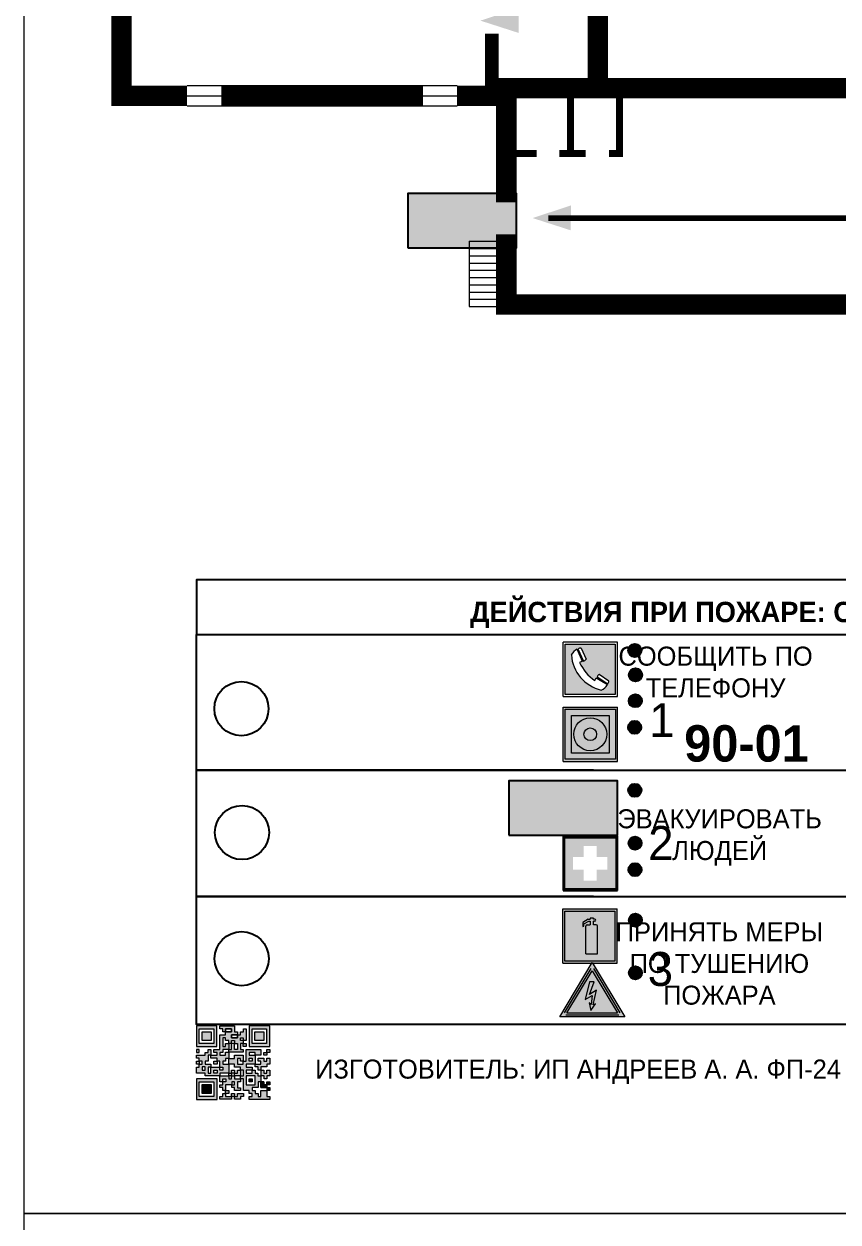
# Model space of a CAD drawing. Header units: millimetres. Extents: x 13810 to 67229, y 12374 to 21950.
# Drawn here: x 44358.4 to 44478.2, y 14153 to 14329.4 of the extents above; entities that cross this region are included whole.
import ezdxf

# ---------------------------------------------------------------- set-up
doc = ezdxf.new("R2010")
doc.units = ezdxf.units.MM
doc.layers.add('План_Штампы', color=7, linetype='Continuous')
doc.styles.add('обычный', font='arial.ttf')

# ---------------------------------------------------------------- blocks, each defined once
blk = doc.blocks.new('A$C3E6D3DDE')
at = {"lineweight": 5}
h = blk.add_hatch(color=40, dxfattribs=at)
h.paths.add_polyline_path([(24.1, 1.45), (16.46, -11.35), (31.74, -11.35)])
h.paths.add_polyline_path([(24.09, -0.46), (30.03, -10.41), (18.14, -10.41)], flags=16)
h.paths.add_polyline_path([(24.54, -3.08), (23.41, -6.02), (25.13, -5.01), (24.33, -8.5), (24.82, -8.27), (23.79, -9.86), (23.4, -8.04), (23.8, -8.43), (24.04, -6.29), (22.39, -7.25), (23.44, -3.08)], flags=0)
h = blk.add_hatch(color=256, dxfattribs=at)
h.paths.add_polyline_path([(24.37, 0.03, 0.567511), (23.82, 0.03), (17.59, -10.4, 0.582454), (17.86, -10.88), (30.32, -10.88, 0.582149), (30.6, -10.4)])
h.paths.add_polyline_path([(24.09, -0.46), (18.14, -10.41), (30.03, -10.41)], flags=16)
h.paths.add_polyline_path([(24.54, -3.08), (23.41, -6.02), (25.13, -5.01), (24.33, -8.5), (24.82, -8.27), (23.79, -9.86), (23.4, -8.04), (23.8, -8.43), (24.04, -6.29), (22.39, -7.25), (23.44, -3.08)], flags=0)
h = blk.add_hatch(color=40, dxfattribs=at)
h.paths.add_polyline_path([(24.09, -0.46), (18.14, -10.41), (30.03, -10.41)])
h.paths.add_polyline_path([(24.82, -8.27), (23.79, -9.86), (23.4, -8.04), (23.8, -8.43), (24.04, -6.29), (22.39, -7.25), (23.44, -3.08), (24.54, -3.08), (23.41, -6.02), (25.13, -5.01), (24.33, -8.5)], flags=16)
at = {"color": 40, "lineweight": 5}
for p, q in [((16.46, -11.35), (24.1, 1.45)), ((24.1, 1.45), (31.74, -11.35))]:
    blk.add_line(p, q, dxfattribs=at)
at = {"lineweight": 5}
for p, q in [((17.59, -10.4), (23.82, 0.03)), ((24.37, 0.03), (30.6, -10.4)), ((18.14, -10.41), (24.09, -0.46)), ((24.09, -0.46), (30.03, -10.41)), ((23.44, -3.08), (22.39, -7.25)), ((23.41, -6.02), (24.54, -3.08)), ((25.13, -5.01), (23.41, -6.02)), ((24.54, -3.08), (23.44, -3.08)), ((24.33, -8.5), (25.13, -5.01)), ((22.39, -7.25), (24.04, -6.29)), ((23.8, -8.43), (23.4, -8.04)), ((23.4, -8.04), (23.79, -9.86)), ((23.79, -9.86), (24.82, -8.27)), ((24.04, -6.29), (23.8, -8.43)), ((24.82, -8.27), (24.33, -8.5)), ((17.86, -10.88), (30.32, -10.88)), ((18.14, -10.41), (30.03, -10.41))]:
    blk.add_line(p, q, dxfattribs=at)
at = {"color": 50, "lineweight": 5}
blk.add_line((31.74, -11.35), (16.46, -11.35), dxfattribs=at)
blk = doc.blocks.new('A$C456E1F9C')
at = {"lineweight": 5}
h = blk.add_hatch(color=242, dxfattribs=at)
h.paths.add_polyline_path([(0.51, -1.47), (0.51, -13.26), (12.29, -13.26), (12.29, -1.47)])
h.paths.add_polyline_path([(5.42, -4.95, -0.254479), (4.78, -5.4), (3.52, -2.53, -0.209735), (4.23, -2.4)], flags=16)
h.paths.add_polyline_path([(8.53, -8.6), (10.87, -10.17), (10.54, -10.76), (8.03, -9.13, -0.192251)], flags=16)
h.paths.add_polyline_path([(4.61, -5.49, 0.005518), (3.87, -5.72, 0.128647), (7.49, -10.01, 0.00809), (7.83, -9.33), (10.47, -10.97, -0.16736), (8.99, -12.25, -0.327862), (1.95, -3.95, -0.166952), (3.36, -2.62)], flags=16)
at = {"color": 242, "lineweight": 5}
for p, q in [((0, -13.77), (0, -0.97)), ((12.8, -0.97), (0, -0.97)), ((4.61, -5.49), (3.36, -2.62)), ((3.52, -2.53), (4.78, -5.4)), ((4.23, -2.4), (5.42, -4.95)), ((12.8, -13.77), (12.8, -0.97)), ((7.83, -9.33), (10.47, -10.97)), ((8.03, -9.13), (10.54, -10.76)), ((10.81, -10.12), (8.53, -8.6)), ((10.54, -10.76), (10.8, -10.3)), ((10.8, -10.3), (10.81, -10.12)), ((0, -13.77), (12.8, -13.77))]:
    blk.add_line(p, q, dxfattribs=at)
blk.add_lwpolyline([(0.51, -1.47), (12.29, -1.47), (12.29, -13.26), (0.51, -13.26)], close=True, dxfattribs=at)
for centre, radius, start, end in [((4.59, -5.34), 2.99, 114.2845, 152.1974), ((4.02, -3.27), 0.891, 76.3284, 123.7092), ((11.12, -3.31), 9.19, 183.9915, 256.6009), ((14.98, -39.1), 35.17, 107.1487, 108.4135), ((4.68, -4.59), 0.824, 276.9621, 334.0723), ((13.86, -0.94), 11.08, 205.5536, 234.8762), ((-13.31, 0.8), 23.44, 332.5487, 334.4027), ((8.94, -9.5), 0.989, 114.4092, 157.9388), ((7.87, -9.46), 3, 291.9291, 329.9329)]:
    blk.add_arc(centre, radius, start, end, dxfattribs=at)
blk = doc.blocks.new('A$C54414219')
at = {"true_color": 0xffffff}
h = blk.add_hatch(color=7, dxfattribs=at)
h.paths.add_polyline_path([(2.39, -9.45), (2.39, -18.3), (11.23, -18.3), (11.23, -9.45)], flags=0)
h.paths.add_polyline_path([(10.71, -13.87, -1), (2.92, -13.87, -1)], flags=0)
h.paths.add_polyline_path([(8.3, -13.87, -1), (5.33, -13.87, -1)], flags=0)
h.paths.add_polyline_path([(0.41, -7.47), (0.41, -20.27), (13.21, -20.27), (13.21, -7.47)])
h.paths.add_polyline_path([(0.92, -19.77), (12.71, -19.77), (12.71, -7.98), (0.92, -7.98)], flags=16)
h.paths.add_polyline_path([(11.23, -9.45), (11.23, -18.3), (2.39, -18.3), (2.39, -9.45)], flags=0)
at = {"lineweight": 5}
h = blk.add_hatch(color=242, dxfattribs=at)
h.paths.add_polyline_path([(12.71, -7.98), (0.92, -7.98), (0.92, -19.77), (12.71, -19.77)])
h.paths.add_polyline_path([(11.23, -18.3), (2.39, -18.3), (2.39, -9.45), (11.23, -9.45)], flags=16)
h.paths.add_polyline_path([(10.71, -13.87, -1), (2.92, -13.87, -1)], flags=0)
h.paths.add_polyline_path([(8.3, -13.87, -1), (5.33, -13.87, -1)], flags=0)
at = {"true_color": 0xffffff}
h = blk.add_hatch(color=7, dxfattribs=at)
h.paths.add_polyline_path([(2.39, -9.45), (2.39, -18.3), (11.23, -18.3), (11.23, -9.45)])
h.paths.add_polyline_path([(10.71, -13.87, -1), (2.92, -13.87, -1)], flags=16)
h.paths.add_polyline_path([(8.3, -13.87, -1), (5.33, -13.87, -1)], flags=0)
at = {"lineweight": 5}
h = blk.add_hatch(color=242, dxfattribs=at)
h.paths.add_polyline_path([(2.92, -13.87, 1), (10.71, -13.87, 1)])
h.paths.add_polyline_path([(8.3, -13.87, -1), (5.33, -13.87, -1)], flags=16)
at = {"color": 242, "lineweight": 5}
for p, q in [((0.41, -20.27), (0.41, -7.47)), ((0.41, -7.47), (13.21, -7.47)), ((0.41, -7.47), (13.21, -7.47)), ((13.21, -20.27), (13.21, -7.47)), ((0.41, -20.27), (13.21, -20.27))]:
    blk.add_line(p, q, dxfattribs=at)
for points in [[(0.92, -7.98), (12.71, -7.98), (12.71, -19.77), (0.92, -19.77)], [(2.39, -9.45), (11.23, -9.45), (11.23, -18.3), (2.39, -18.3)]]:
    blk.add_lwpolyline(points, close=True, dxfattribs=at)
for radius in [3.89, 1.49]:
    blk.add_circle((6.81, -13.87), radius, dxfattribs=at)
blk = doc.blocks.new('A$C32E8229D')
at = {"true_color": 0xffffff}
blk.add_hatch(color=7, dxfattribs=at).paths.add_polyline_path([(0, 0), (0, -8), (16, -8), (16, 0)])
h = blk.add_hatch(color=126)
h.paths.add_polyline_path([(0.2, -0.2), (15.8, -0.2), (15.8, -7.8), (0.2, -7.8)])
h.paths.add_polyline_path([(13.49, -2.05), (12.08, -2.05), (11.37, -2.63, 0.162397), (11.29, -2.84), (11.29, -3.63), (10.35, -3.63), (10.35, -4.05), (11.68, -4.05), (11.68, -3.48), (12.26, -4.28), (11.29, -5.1), (11.29, -6.78), (11.85, -6.78), (11.85, -5.44), (12.8, -4.64), (12.8, -5.94), (14.46, -5.94), (14.46, -5.39), (13.45, -5.39), (13.45, -3.97), (12.46, -2.59), (13.15, -2.59), (13.69, -3.34), (14.18, -3)], flags=16)
h.paths.add_polyline_path([(10.74, -1.82, 1), (11.8, -1.82, 1)], flags=16)
h.paths.add_polyline_path([(9.39, -3.59), (5.99, -3.59), (6.56, -3.03), (5.91, -3.03), (5.1, -3.83), (5.91, -4.64), (6.56, -4.64), (5.99, -4.09), (9.39, -4.09)], flags=16)
h.paths.add_polyline_path([(4.29, -1.08), (1.72, -1.08), (1.72, -6.6), (4.29, -6.6)], flags=16)
at = {"color": 126}
blk.add_lwpolyline([(16, -8), (0, -8), (0, 0), (16, 0)], close=True, dxfattribs=at)
blk = doc.blocks.new('A$C18900ED3')
h = blk.add_hatch(color=126)
h.paths.add_polyline_path([(-0.18, -0.18), (-7.02, -0.18), (-7.02, -7.02), (-0.18, -7.02)])
h.paths.add_polyline_path([(-5.89, -4.46), (-5.89, -2.77), (-4.46, -2.77), (-4.46, -1.31), (-2.77, -1.31), (-2.77, -2.77), (-1.33, -2.77), (-1.33, -4.46), (-2.77, -4.46), (-2.77, -5.89), (-4.46, -5.89), (-4.46, -4.46)], flags=16)
at = {"color": 126}
for p, q in [((-7.2, 0), (-7.2, -7.2)), ((0, 0), (-7.2, 0)), ((0, -7.2), (0, 0)), ((-7.02, -7.02), (-7.02, -0.18)), ((-7.02, -0.18), (-0.18, -0.18)), ((-0.18, -0.18), (-0.18, -7.02)), ((-7.2, -7.2), (0, -7.2)), ((-0.18, -7.02), (-7.02, -7.02))]:
    blk.add_line(p, q, dxfattribs=at)
blk = doc.blocks.new('A$C3AD82952')
at = {"true_color": 0xf5f5ff}
h = blk.add_hatch(color=7, dxfattribs=at)
h.dxf.hatch_style = 1
h.paths.add_polyline_path([(8.21, 8.73, 0.414214), (7.89, 9.05), (7.22, 9.05), (7.22, 9.92), (7.59, 9.92, 1), (7.57, 10.36), (7.22, 10.36), (7.22, 10.6), (6.43, 10.6), (6.43, 10.36), (6.01, 10.36), (4.74, 9.59), (4.74, 8.69), (4.98, 8.73), (4.98, 9.26), (6.12, 9.91), (6.43, 9.91), (6.43, 9.05), (5.76, 9.05, 0.414214), (5.44, 8.73), (5.44, 2.2), (8.21, 2.2)], flags=0)
h.paths.add_polyline_path([(12.8, 12.8), (0, 12.8), (0, 0), (12.8, 0)])
h.paths.add_polyline_path([(0.51, 12.29), (12.29, 12.29), (12.29, 0.51), (0.51, 0.51)], flags=16)
h.paths.add_polyline_path([(4.74, 9.59), (6.01, 10.36), (6.43, 10.36), (6.43, 10.6), (7.22, 10.6), (7.22, 10.36), (7.59, 10.36, -0.94586), (7.59, 9.92), (7.22, 9.92), (7.22, 9.05), (7.89, 9.05, -0.414214), (8.21, 8.73), (8.21, 2.2), (5.44, 2.2), (5.44, 8.73, -0.414214), (5.76, 9.05), (6.43, 9.05), (6.43, 9.91), (6.12, 9.91), (4.98, 9.26), (4.98, 8.73), (4.74, 8.69)], flags=0)
h = blk.add_hatch(color=242)
h.dxf.hatch_style = 1
h.paths.add_polyline_path([(12.29, 12.29), (0.51, 12.29), (0.51, 0.51), (12.29, 0.51)])
h.paths.add_polyline_path([(4.74, 8.69), (4.74, 9.59), (6.01, 10.36), (6.43, 10.36), (6.43, 10.6), (7.22, 10.6), (7.22, 10.36), (7.59, 10.36, -0.94586), (7.59, 9.92), (7.22, 9.92), (7.22, 9.05), (7.89, 9.05, -0.414214), (8.21, 8.73), (8.21, 2.2), (5.44, 2.2), (5.44, 8.73, -0.414214), (5.76, 9.05), (6.43, 9.05), (6.43, 9.91), (6.12, 9.91), (4.98, 9.26), (4.98, 8.73)], flags=16)
h = blk.add_hatch(color=7, dxfattribs=at)
h.dxf.hatch_style = 1
h.paths.add_polyline_path([(8.21, 8.73, 0.414214), (7.89, 9.05), (7.22, 9.05), (7.22, 9.92), (7.59, 9.92, 1), (7.57, 10.36), (7.22, 10.36), (7.22, 10.6), (6.43, 10.6), (6.43, 10.36), (6.01, 10.36), (4.74, 9.59), (4.74, 8.69), (4.98, 8.73), (4.98, 9.26), (6.12, 9.91), (6.43, 9.91), (6.43, 9.05), (5.76, 9.05, 0.414214), (5.44, 8.73), (5.44, 2.2), (8.21, 2.2)])
at = {"color": 242, "lineweight": 5}
for p, q in [((0, 0), (0, 12.8)), ((0, 12.8), (12.8, 12.8)), ((12.8, 0), (12.8, 12.8)), ((6.01, 10.36), (4.74, 9.59)), ((4.74, 9.59), (4.74, 8.69)), ((4.74, 8.69), (4.98, 8.73)), ((4.98, 9.26), (6.12, 9.91)), ((4.98, 8.73), (4.98, 9.26)), ((5.44, 2.2), (5.44, 8.73)), ((5.76, 9.05), (6.43, 9.05)), ((6.01, 10.36), (6.43, 10.36)), ((6.12, 9.91), (6.43, 9.91)), ((7.22, 10.6), (6.43, 10.6)), ((6.43, 10.6), (6.43, 10.36)), ((6.43, 9.91), (6.43, 9.05)), ((7.22, 10.36), (7.22, 10.6)), ((7.59, 10.36), (7.22, 10.36)), ((7.22, 9.05), (7.22, 9.92)), ((7.59, 9.92), (7.22, 9.92)), ((7.89, 9.05), (7.22, 9.05)), ((8.21, 2.2), (8.21, 8.73)), ((0, 0), (12.8, 0)), ((5.44, 2.2), (8.21, 2.2))]:
    blk.add_line(p, q, dxfattribs=at)
blk.add_lwpolyline([(0.51, 12.29), (12.29, 12.29), (12.29, 0.51), (0.51, 0.51)], close=True, dxfattribs=at)
for centre, radius, start, end in [((5.76, 8.73), 0.32, 90, 180), ((7.58, 10.14), 0.223, 273.1875, 86.8125), ((7.89, 8.73), 0.32, 0, 90)]:
    blk.add_arc(centre, radius, start, end, dxfattribs=at)
blk = doc.blocks.new('QR')
at = {"lineweight": 0}
h = blk.add_hatch(color=256, dxfattribs=at)
h.dxf.hatch_style = 1
h.paths.add_polyline_path([(9241.16, 2687.38), (9242.01, 2687.38), (9242.01, 2687.83), (9241.59, 2687.83), (9241.59, 2688.68), (9239.45, 2688.68), (9239.45, 2688.25), (9239.86, 2688.25), (9239.86, 2687.83), (9240.29, 2687.83), (9240.29, 2688.25), (9241.16, 2688.25), (9241.16, 2687.83), (9240.29, 2687.83), (9240.29, 2687.38), (9239.45, 2687.38), (9239.45, 2685.22), (9238.57, 2685.22), (9238.57, 2684.8), (9239.02, 2684.8), (9239.02, 2684.37), (9238.13, 2684.37), (9238.13, 2683.92), (9239.02, 2683.92), (9239.02, 2683.5), (9239.44, 2683.5), (9239.44, 2682.64), (9239.87, 2682.64), (9239.87, 2682.18), (9239.44, 2682.18), (9239.44, 2682.64), (9238.13, 2682.64), (9238.13, 2681.76), (9237.71, 2681.76), (9237.71, 2682.64), (9238.13, 2682.64), (9238.13, 2683.07), (9237.27, 2683.07), (9237.27, 2683.51), (9237.71, 2683.51), (9237.71, 2684.37), (9238.13, 2684.37), (9238.13, 2685.22), (9237.71, 2685.22), (9237.71, 2684.8), (9237.28, 2684.8), (9237.28, 2684.38), (9235.98, 2684.38), (9235.98, 2683.92), (9236.4, 2683.92), (9236.4, 2683.49), (9236.84, 2683.49), (9236.84, 2683.07), (9236.4, 2683.07), (9236.4, 2682.64), (9235.98, 2682.64), (9235.98, 2681.76), (9237.29, 2681.76), (9237.29, 2681.33), (9239.43, 2681.33), (9239.43, 2681.76), (9240.74, 2681.76), (9240.74, 2683.05), (9239.87, 2683.05), (9239.87, 2683.5), (9240.29, 2683.5), (9240.29, 2683.91), (9240.74, 2683.91), (9240.74, 2684.81), (9240.29, 2684.81), (9240.29, 2684.79), (9240.29, 2684.37), (9239.45, 2684.37), (9239.45, 2684.8), (9239.87, 2684.8), (9239.87, 2685.21), (9240.74, 2685.21), (9240.74, 2686.1), (9240.29, 2686.1), (9240.29, 2685.64), (9239.86, 2685.64), (9239.86, 2686.95), (9240.29, 2686.95), (9240.29, 2686.52), (9240.74, 2686.52), (9240.74, 2686.1), (9241.16, 2686.1), (9241.16, 2686.53), (9241.59, 2686.53), (9241.59, 2686.1), (9242.02, 2686.1), (9242.02, 2685.21), (9241.59, 2685.21), (9241.59, 2686.1), (9241.16, 2686.1), (9241.16, 2685.21), (9240.74, 2685.21), (9240.74, 2684.81), (9242.89, 2684.81), (9242.89, 2685.22), (9242.47, 2685.22), (9242.47, 2686.11), (9242.89, 2686.11), (9242.89, 2686.52), (9242.46, 2686.52), (9242.46, 2686.95), (9242.89, 2686.95), (9242.89, 2686.52), (9243.32, 2686.52), (9243.32, 2688.26), (9242.9, 2688.26), (9242.9, 2687.83), (9242.47, 2687.83), (9242.47, 2687.38), (9242.01, 2687.38), (9242.01, 2686.94), (9241.16, 2686.94)])
h.paths.add_polyline_path([(9239.02, 2682.18), (9239.02, 2681.76), (9238.54, 2681.76), (9238.54, 2682.18)], flags=16)
h.paths.add_polyline_path([(9237.27, 2682.65), (9237.27, 2682.19), (9236.83, 2682.19), (9236.83, 2682.65)], flags=16)
h = blk.add_hatch(color=256, dxfattribs=at)
h.dxf.hatch_style = 1
h.paths.add_polyline_path([(9238.15, 2687.83), (9236.83, 2687.83), (9236.83, 2686.52), (9238.15, 2686.52)], flags=0)
h.paths.add_polyline_path([(9239.01, 2685.65), (9239.01, 2688.68), (9235.98, 2688.68), (9235.98, 2685.65)])
h.paths.add_polyline_path([(9236.41, 2686.1), (9236.41, 2688.26), (9238.56, 2688.26), (9238.56, 2686.1)], flags=16)
h.paths.add_polyline_path([(9236.83, 2686.52), (9236.83, 2687.83), (9238.15, 2687.83), (9238.15, 2686.52)], flags=0)
h = blk.add_hatch(color=256, dxfattribs=at)
h.dxf.hatch_style = 1
h.paths.add_polyline_path([(9238.15, 2686.52), (9238.15, 2687.83), (9236.83, 2687.83), (9236.83, 2686.52)])
h.paths.add_polyline_path([(9245.91, 2686.52), (9245.91, 2687.83), (9244.59, 2687.83), (9244.59, 2686.52)], flags=0)
h.paths.add_polyline_path([(9246.77, 2685.65), (9246.77, 2688.68), (9243.74, 2688.68), (9243.74, 2685.65)])
h.paths.add_polyline_path([(9244.17, 2686.1), (9244.17, 2688.26), (9246.32, 2688.26), (9246.32, 2686.1)], flags=16)
h.paths.add_polyline_path([(9244.59, 2686.52), (9244.59, 2687.83), (9245.91, 2687.83), (9245.91, 2686.52)], flags=0)
h = blk.add_hatch(color=256, dxfattribs=at)
h.dxf.hatch_style = 1
h.paths.add_polyline_path([(9240.75, 2681.76), (9240.75, 2681.35), (9241.17, 2681.35), (9241.17, 2681.76)])
h.paths.add_polyline_path([(9241.6, 2682.18), (9241.17, 2682.18), (9241.17, 2681.76), (9241.6, 2681.76)])
h.paths.add_polyline_path([(9242.47, 2681.34), (9242.47, 2682.19), (9242.02, 2682.19), (9242.02, 2681.76), (9241.6, 2681.76), (9241.6, 2681.34)])
h.paths.add_polyline_path([(9239.87, 2678.3), (9239.44, 2678.3), (9239.44, 2677.89), (9241.17, 2677.89), (9241.17, 2678.3), (9240.28, 2678.3), (9240.28, 2678.73), (9239.87, 2678.73)])
h.paths.add_polyline_path([(9240.75, 2678.73), (9240.75, 2679.19), (9240.28, 2679.19), (9240.28, 2678.73)])
h.paths.add_polyline_path([(9241.6, 2678.73), (9241.17, 2678.73), (9241.17, 2678.3), (9241.6, 2678.3)])
h.paths.add_polyline_path([(9242.02, 2678.3), (9241.6, 2678.3), (9241.6, 2677.89), (9242.48, 2677.89), (9242.48, 2678.31), (9242.9, 2678.31), (9242.9, 2678.73), (9242.02, 2678.73)])
h.paths.add_polyline_path([(9246.36, 2684.37), (9246.36, 2684.79), (9245.93, 2684.79), (9245.93, 2684.37)])
h.paths.add_polyline_path([(9246.78, 2685.2), (9246.36, 2685.2), (9246.36, 2684.79), (9246.78, 2684.79)])
h.paths.add_polyline_path([(9245.91, 2687.83), (9244.59, 2687.83), (9244.59, 2686.52), (9245.91, 2686.52)])
h = blk.add_hatch(color=256, dxfattribs=at)
h.dxf.hatch_style = 1
h.paths.add_polyline_path([(9243.32, 2686.11), (9242.89, 2686.11), (9242.89, 2685.64), (9243.32, 2685.64)])
h.paths.add_polyline_path([(9239.02, 2683.07), (9239.02, 2683.5), (9238.56, 2683.5), (9238.56, 2683.07)])
h.paths.add_polyline_path([(9236.4, 2684.8), (9236.4, 2685.22), (9235.98, 2685.22), (9235.98, 2684.8)])
h.paths.add_polyline_path([(9236.4, 2683.07), (9236.4, 2683.49), (9235.98, 2683.49), (9235.98, 2683.07)])
h = blk.add_hatch(color=256, dxfattribs=at)
h.dxf.hatch_style = 1
h.paths.add_polyline_path([(9243.32, 2682.64), (9243.32, 2683.07), (9244.62, 2683.07), (9244.62, 2684.37), (9243.74, 2684.37), (9243.74, 2684.8), (9244.62, 2684.8), (9244.62, 2684.37), (9245.48, 2684.37), (9245.48, 2685.22), (9243.32, 2685.22), (9243.32, 2683.5), (9242.89, 2683.5), (9242.89, 2683.06), (9242.01, 2683.06), (9242.01, 2683.91), (9242.47, 2683.91), (9242.47, 2683.5), (9242.89, 2683.5), (9242.89, 2684.38), (9241.59, 2684.38), (9241.59, 2683.91), (9240.74, 2683.91), (9240.74, 2683.05), (9241.59, 2683.05), (9241.59, 2682.64), (9242.47, 2682.64), (9242.47, 2682.19), (9242.91, 2682.19), (9242.91, 2681.34), (9242.48, 2681.34), (9242.48, 2680.91), (9242.91, 2680.91), (9242.91, 2679.17), (9243.75, 2679.17), (9243.75, 2678.73), (9244.2, 2678.73), (9244.2, 2678.3), (9243.75, 2678.3), (9243.75, 2677.88), (9246.78, 2677.88), (9246.78, 2678.3), (9246.35, 2678.3), (9246.35, 2679.19), (9245.48, 2679.19), (9245.48, 2678.31), (9245.05, 2678.31), (9245.05, 2678.73), (9244.62, 2678.73), (9244.62, 2679.19), (9244.2, 2679.19), (9244.2, 2679.61), (9245.05, 2679.61), (9245.05, 2680.46), (9245.48, 2680.46), (9245.48, 2681.34), (9245.04, 2681.34), (9245.04, 2681.76), (9244.63, 2681.76), (9244.63, 2682.19), (9244.21, 2682.19), (9244.21, 2681.76), (9243.32, 2681.76), (9243.32, 2682.19), (9244.21, 2682.19), (9244.21, 2682.64)])
h.paths.add_polyline_path([(9243.75, 2683.49), (9243.75, 2683.92), (9244.21, 2683.92), (9244.21, 2683.49)], flags=16)
h.paths.add_polyline_path([(9243.32, 2681.34), (9244.63, 2681.34), (9244.63, 2680.04), (9243.32, 2680.04)], flags=16)
h.paths.add_polyline_path([(9243.76, 2680.89), (9244.18, 2680.89), (9244.18, 2680.48), (9243.76, 2680.48)], flags=0)
h = blk.add_hatch(color=256, dxfattribs=at)
h.dxf.hatch_style = 1
h.paths.add_polyline_path([(9246.36, 2683.07), (9246.78, 2683.07), (9246.78, 2683.92), (9246.36, 2683.92), (9246.36, 2683.49), (9245.92, 2683.49), (9245.92, 2683.92), (9245.06, 2683.92), (9245.06, 2683.49), (9245.48, 2683.49), (9245.48, 2683.07), (9244.62, 2683.07), (9244.62, 2682.65), (9245.05, 2682.65), (9245.05, 2682.18), (9245.48, 2682.18), (9245.48, 2682.65), (9246.36, 2682.65)])
h.paths.add_polyline_path([(9246.78, 2682.18), (9246.36, 2682.18), (9246.36, 2681.75), (9245.92, 2681.75), (9245.92, 2682.18), (9245.48, 2682.18), (9245.48, 2681.34), (9245.48, 2681.34), (9245.94, 2681.34), (9245.94, 2680.91), (9246.36, 2680.91), (9246.36, 2681.34), (9246.78, 2681.34)])
h = blk.add_hatch(color=256, dxfattribs=at)
h.dxf.hatch_style = 1
h.paths.add_polyline_path([(9235.98, 2680.9), (9235.98, 2677.86), (9239.02, 2677.86), (9239.02, 2680.9)])
h.paths.add_polyline_path([(9238.57, 2680.48), (9238.57, 2678.32), (9236.41, 2678.32), (9236.41, 2680.48)], flags=16)
h.paths.add_polyline_path([(9238.15, 2680.05), (9238.15, 2678.74), (9236.83, 2678.74), (9236.83, 2680.05)], flags=0)
h = blk.add_hatch(color=256, dxfattribs=at)
h.dxf.hatch_style = 1
h.paths.add_polyline_path([(9242.02, 2680.46), (9242.48, 2680.46), (9242.48, 2680.91), (9241.58, 2680.91), (9241.58, 2681.35), (9241.17, 2681.35), (9241.17, 2680.91), (9240.75, 2680.91), (9240.75, 2681.33), (9239.43, 2681.33), (9239.43, 2680.46), (9239.86, 2680.46), (9239.86, 2680.92), (9240.3, 2680.92), (9240.3, 2680.46), (9239.86, 2680.46), (9239.86, 2680.04), (9239.44, 2680.04), (9239.44, 2679.62), (9239.86, 2679.62), (9239.86, 2679.19), (9240.29, 2679.19), (9240.29, 2680.03), (9241.18, 2680.03), (9241.18, 2680.47), (9241.6, 2680.47), (9241.6, 2680.03), (9241.18, 2680.03), (9241.18, 2679.61), (9241.6, 2679.61), (9241.6, 2679.19), (9242.47, 2679.19), (9242.47, 2679.6), (9242.02, 2679.6)])
h = blk.add_hatch(color=256, dxfattribs=at)
h.dxf.hatch_style = 1
h.paths.add_polyline_path([(9244.18, 2680.48), (9244.18, 2680.89), (9243.76, 2680.89), (9243.76, 2680.48)])
h = blk.add_hatch(color=256, dxfattribs=at)
h.dxf.hatch_style = 1
h.paths.add_polyline_path([(9238.15, 2680.05), (9236.83, 2680.05), (9236.83, 2678.74), (9238.15, 2678.74)])
h = blk.add_hatch(color=256, dxfattribs=at)
h.dxf.hatch_style = 1
h.paths.add_polyline_path([(9245.93, 2680.04), (9245.93, 2680.46), (9245.48, 2680.46), (9245.48, 2679.62), (9246.35, 2679.62), (9246.35, 2680.04)])
h.paths.add_polyline_path([(9246.78, 2680.04), (9246.78, 2680.46), (9246.35, 2680.46), (9246.35, 2680.04)])
h.paths.add_polyline_path([(9246.78, 2679.18), (9246.78, 2679.62), (9246.35, 2679.62), (9246.35, 2679.18)])
for points in [[(9237.71, 2685.22), (9238.13, 2685.22), (9238.13, 2684.37), (9237.71, 2684.37), (9237.71, 2683.51), (9237.27, 2683.51), (9237.27, 2683.07), (9238.13, 2683.07), (9238.13, 2682.64), (9237.71, 2682.64), (9237.71, 2681.76), (9238.13, 2681.76), (9238.13, 2682.64), (9239.44, 2682.64), (9239.44, 2683.5), (9239.02, 2683.5), (9239.02, 2683.07), (9238.56, 2683.07), (9238.56, 2683.5), (9239.02, 2683.5), (9239.02, 2683.92), (9238.13, 2683.92), (9238.13, 2684.37), (9239.02, 2684.37), (9239.02, 2684.8), (9238.57, 2684.8), (9238.57, 2685.22), (9239.45, 2685.22), (9239.45, 2687.38), (9240.29, 2687.38), (9240.29, 2687.83), (9239.86, 2687.83), (9239.86, 2688.25), (9239.45, 2688.25), (9239.45, 2688.68), (9241.59, 2688.68), (9241.59, 2687.83), (9242.01, 2687.83), (9242.01, 2687.38), (9242.47, 2687.38), (9242.47, 2687.83), (9242.9, 2687.83), (9242.9, 2688.26), (9243.32, 2688.26), (9243.32, 2686.52), (9242.89, 2686.52), (9242.89, 2686.11), (9243.32, 2686.11), (9243.32, 2685.64), (9242.89, 2685.64), (9242.89, 2686.11), (9242.47, 2686.11), (9242.47, 2685.22), (9242.89, 2685.22), (9242.89, 2684.81), (9240.74, 2684.81), (9240.74, 2683.91), (9241.59, 2683.91), (9241.59, 2684.38), (9242.89, 2684.38), (9242.89, 2683.5), (9242.47, 2683.5), (9242.47, 2683.91), (9242.01, 2683.91), (9242.01, 2683.06), (9242.89, 2683.06), (9242.89, 2683.5), (9243.32, 2683.5), (9243.32, 2685.22), (9245.48, 2685.22), (9245.48, 2684.37), (9244.62, 2684.37), (9244.62, 2683.07), (9245.48, 2683.07), (9245.48, 2683.49), (9245.06, 2683.49), (9245.06, 2683.92), (9245.92, 2683.92), (9245.92, 2683.49), (9246.36, 2683.49), (9246.36, 2683.92), (9246.78, 2683.92), (9246.78, 2683.07), (9246.36, 2683.07), (9246.36, 2682.65), (9245.48, 2682.65), (9245.48, 2682.18), (9245.92, 2682.18), (9245.92, 2681.75), (9246.36, 2681.75), (9246.36, 2682.18), (9246.78, 2682.18), (9246.78, 2681.34), (9246.36, 2681.34), (9246.36, 2680.91), (9245.94, 2680.91), (9245.94, 2681.34), (9245.48, 2681.34), (9245.48, 2680.46), (9245.93, 2680.46), (9245.93, 2680.04), (9246.35, 2680.04), (9246.35, 2680.46), (9246.78, 2680.46), (9246.78, 2680.04), (9246.78, 2680.04), (9246.35, 2680.04), (9246.35, 2679.62), (9246.78, 2679.62), (9246.78, 2679.18), (9246.35, 2679.18), (9246.35, 2678.3), (9246.78, 2678.3), (9246.78, 2677.88), (9243.75, 2677.88), (9243.75, 2678.3), (9244.2, 2678.3), (9244.2, 2678.73), (9243.75, 2678.73), (9243.75, 2679.17), (9242.91, 2679.17), (9242.91, 2680.91), (9242.48, 2680.91), (9242.48, 2680.46), (9242.02, 2680.46), (9242.02, 2679.6), (9242.47, 2679.6), (9242.47, 2679.19), (9241.6, 2679.19), (9241.6, 2679.61), (9241.18, 2679.61), (9241.18, 2680.03), (9240.29, 2680.03), (9240.29, 2679.19), (9240.75, 2679.19), (9240.75, 2678.73), (9240.28, 2678.73), (9240.28, 2678.3), (9241.17, 2678.3), (9241.17, 2678.73), (9241.6, 2678.73), (9241.6, 2678.3), (9242.02, 2678.3), (9242.02, 2678.73), (9242.9, 2678.73), (9242.9, 2678.31), (9242.48, 2678.31), (9242.48, 2677.89), (9241.6, 2677.89), (9241.6, 2678.3), (9241.17, 2678.3), (9241.17, 2677.89), (9239.44, 2677.89), (9239.44, 2678.3), (9239.87, 2678.3), (9239.87, 2678.73), (9240.28, 2678.73), (9240.28, 2679.19), (9240.29, 2679.19), (9239.86, 2679.19), (9239.86, 2679.62), (9239.44, 2679.62), (9239.44, 2680.04), (9239.86, 2680.04), (9239.86, 2680.46), (9239.43, 2680.46), (9239.43, 2681.33), (9237.29, 2681.33), (9237.29, 2681.76), (9235.98, 2681.76), (9235.98, 2682.64), (9236.4, 2682.64), (9236.4, 2683.07), (9235.98, 2683.07), (9235.98, 2683.49), (9236.4, 2683.49), (9236.4, 2683.92), (9235.98, 2683.92), (9235.98, 2684.38), (9237.28, 2684.38), (9237.28, 2684.8), (9237.71, 2684.8), (9237.71, 2685.22), (9237.92, 2685.22)], [(9240.74, 2686.1), (9240.74, 2686.52), (9240.29, 2686.52), (9240.29, 2686.95), (9239.86, 2686.95), (9239.86, 2685.64), (9240.29, 2685.64), (9240.29, 2686.1), (9240.74, 2686.1), (9240.74, 2686.52)], [(9240.74, 2685.21), (9239.87, 2685.21), (9239.87, 2684.8), (9239.45, 2684.8), (9239.45, 2684.37), (9240.29, 2684.37), (9240.29, 2684.79), (9240.29, 2684.81), (9240.74, 2684.81), (9240.74, 2685.21), (9239.87, 2685.21)], [(9244.62, 2684.37), (9244.62, 2684.8), (9243.74, 2684.8), (9243.74, 2684.37), (9244.62, 2684.37)], [(9240.74, 2683.05), (9240.74, 2681.76), (9239.43, 2681.76), (9239.43, 2681.33), (9240.75, 2681.33), (9240.75, 2681.35), (9240.75, 2680.91), (9241.17, 2680.91), (9241.17, 2681.35), (9241.58, 2681.35), (9241.58, 2680.91), (9242.48, 2680.91), (9242.48, 2681.34), (9242.91, 2681.34), (9242.91, 2682.19), (9242.47, 2682.19), (9242.47, 2682.64), (9241.59, 2682.64), (9241.59, 2683.05), (9240.74, 2683.05)], [(9240.74, 2683.91), (9240.29, 2683.91), (9240.29, 2683.5), (9239.87, 2683.5), (9239.87, 2683.05), (9240.74, 2683.05), (9240.74, 2683.91)], [(9244.62, 2683.07), (9243.32, 2683.07), (9243.32, 2682.64), (9244.21, 2682.64), (9244.21, 2682.19), (9243.32, 2682.19), (9243.32, 2681.76), (9244.21, 2681.76), (9244.21, 2682.19), (9244.63, 2682.19), (9244.63, 2681.76), (9245.04, 2681.76), (9245.04, 2681.34), (9245.48, 2681.34)], [(9245.48, 2682.18), (9245.05, 2682.18), (9245.05, 2682.65), (9244.62, 2682.65), (9244.62, 2683.07)], [(9239.86, 2680.46), (9239.86, 2680.92), (9240.3, 2680.92), (9240.3, 2680.46), (9239.86, 2680.46)], [(9241.6, 2681.76), (9242.02, 2681.76), (9242.02, 2682.19), (9242.47, 2682.19), (9242.47, 2681.34), (9241.6, 2681.34), (9241.6, 2681.76)], [(9245.48, 2682.18), (9245.48, 2681.34)], [(9245.48, 2680.46), (9245.05, 2680.46), (9245.05, 2679.61), (9244.2, 2679.61), (9244.2, 2679.19), (9244.62, 2679.19), (9244.62, 2678.73), (9245.05, 2678.73), (9245.05, 2678.31), (9245.48, 2678.31), (9245.48, 2679.19), (9246.35, 2679.19), (9246.35, 2679.07)], [(9246.35, 2679.62), (9245.48, 2679.62), (9245.48, 2680.46)], [(9245.48, 2680.46), (9245.48, 2679.62), (9246.35, 2679.62), (9246.35, 2680.04), (9245.93, 2680.04), (9245.93, 2680.46), (9245.48, 2680.46), (9245.48, 2679.62)], [(9246.35, 2679.62), (9246.35, 2679.18)]]:
    blk.add_lwpolyline(points, dxfattribs=at)
for points in [[(9235.98, 2685.65), (9239.01, 2685.65), (9239.01, 2688.68), (9235.98, 2688.68)], [(9236.41, 2688.26), (9238.56, 2688.26), (9238.56, 2686.1), (9236.41, 2686.1)], [(9236.83, 2687.83), (9238.15, 2687.83), (9238.15, 2686.52), (9236.83, 2686.52)], [(9240.29, 2687.83), (9241.16, 2687.83), (9241.16, 2688.25), (9240.29, 2688.25)], [(9240.29, 2688.25), (9241.16, 2688.25), (9241.16, 2687.83), (9240.29, 2687.83)], [(9243.74, 2685.65), (9246.77, 2685.65), (9246.77, 2688.68), (9243.74, 2688.68)], [(9244.17, 2688.26), (9246.32, 2688.26), (9246.32, 2686.1), (9244.17, 2686.1)], [(9244.59, 2687.83), (9245.91, 2687.83), (9245.91, 2686.52), (9244.59, 2686.52)], [(9241.16, 2686.1), (9240.74, 2686.1), (9240.74, 2685.21), (9241.16, 2685.21)], [(9242.01, 2687.38), (9241.16, 2687.38), (9241.16, 2686.94), (9242.01, 2686.94)], [(9241.16, 2687.38), (9242.01, 2687.38), (9242.01, 2686.94), (9241.16, 2686.94)], [(9241.16, 2686.53), (9241.59, 2686.53), (9241.59, 2686.1), (9241.16, 2686.1)], [(9241.59, 2686.1), (9242.02, 2686.1), (9242.02, 2685.21), (9241.59, 2685.21)], [(9242.89, 2686.52), (9242.46, 2686.52), (9242.46, 2686.95), (9242.89, 2686.95)], [(9235.98, 2684.8), (9236.4, 2684.8), (9236.4, 2685.22), (9235.98, 2685.22)], [(9245.93, 2684.79), (9246.36, 2684.79), (9246.36, 2684.37), (9245.93, 2684.37)], [(9246.36, 2685.2), (9246.78, 2685.2), (9246.78, 2684.79), (9246.36, 2684.79)], [(9236.4, 2683.07), (9236.84, 2683.07), (9236.84, 2683.49), (9236.4, 2683.49)], [(9236.83, 2682.19), (9237.27, 2682.19), (9237.27, 2682.65), (9236.83, 2682.65)], [(9239.44, 2682.64), (9239.87, 2682.64), (9239.87, 2682.18), (9239.44, 2682.18)], [(9243.75, 2683.92), (9244.21, 2683.92), (9244.21, 2683.49), (9243.75, 2683.49)], [(9235.98, 2677.86), (9239.02, 2677.86), (9239.02, 2680.9), (9235.98, 2680.9)], [(9238.54, 2682.18), (9239.02, 2682.18), (9239.02, 2681.76), (9238.54, 2681.76)], [(9240.75, 2681.76), (9241.17, 2681.76), (9241.17, 2681.35), (9240.75, 2681.35)], [(9241.17, 2682.18), (9241.6, 2682.18), (9241.6, 2681.76), (9241.17, 2681.76)], [(9243.32, 2680.04), (9244.63, 2680.04), (9244.63, 2681.34), (9243.32, 2681.34)], [(9243.76, 2680.89), (9244.18, 2680.89), (9244.18, 2680.48), (9243.76, 2680.48)], [(9236.41, 2680.48), (9238.57, 2680.48), (9238.57, 2678.32), (9236.41, 2678.32)], [(9236.83, 2680.05), (9238.15, 2680.05), (9238.15, 2678.74), (9236.83, 2678.74)], [(9241.18, 2680.03), (9241.6, 2680.03), (9241.6, 2680.47), (9241.18, 2680.47)]]:
    blk.add_lwpolyline(points, close=True, dxfattribs=at)
blk = doc.blocks.new('A$C7B4425F7')
at = {"true_color": 0xffffff}
blk.add_hatch(color=7, dxfattribs=at).paths.add_polyline_path([(0, 0), (-16, 0), (-16, -8), (0, -8)])
h = blk.add_hatch(color=126)
h.paths.add_polyline_path([(-0.2, -0.2), (-15.8, -0.2), (-15.8, -7.8), (-0.2, -7.8)])
h.paths.add_polyline_path([(-11.76, -2.03), (-11.76, -3.66), (-11.17, -3.66, -0.568275), (-11.17, -6.18), (-12.58, -6.18), (-12.58, -2.03)], flags=16)
h.paths.add_polyline_path([(-13.33, -4.12, -0.495768), (-13.59, -6.18), (-15.03, -6.18), (-15.03, -2.03), (-13.59, -2.03, -0.487973)], flags=16)
h.paths.add_polyline_path([(-10.25, -2.03), (-9.48, -2.03), (-9.48, -6.18), (-10.25, -6.18)], flags=16)
h.paths.add_polyline_path([(-13.84, -3.69), (-14.24, -3.69), (-14.24, -3.03), (-13.9, -3.03, -0.692621)], flags=0)
h.paths.add_polyline_path([(-9.15, -2.03), (-8.4, -2.03), (-8.04, -3.07), (-7.68, -2.03), (-6.93, -2.03), (-7.64, -4.1), (-6.93, -6.18), (-7.68, -6.18), (-8.04, -5.14), (-8.4, -6.18), (-9.15, -6.18), (-8.44, -4.1)], flags=16)
h.paths.add_polyline_path([(-11.76, -4.46), (-11.42, -4.46, -0.692621), (-11.36, -5.12), (-11.76, -5.12)], flags=0)
h.paths.add_polyline_path([(-13.9, -5.2), (-14.24, -5.2), (-14.24, -4.55), (-13.84, -4.55, -0.708038)], flags=0)
edge = h.paths.add_edge_path(flags=16)
edge.add_ellipse((-5.51, -4.08), major_axis=(0, 2.05), ratio=0.586184, start_angle=0, end_angle=360)
edge = h.paths.add_edge_path(flags=0)
edge.add_ellipse((-5.51, -4.08), major_axis=(0, 1.14), ratio=0.454828, start_angle=0, end_angle=360)
h.paths.add_polyline_path([(-4.13, -4.96, 0.377264), (-3.48, -4.52, 0.0555), (-3.16, -2.03), (-1.66, -2.03), (-1.66, -4.96), (-0.96, -4.96), (-0.96, -7.01), (-1.75, -7.01), (-1.75, -6.18), (-3.3, -6.18), (-3.3, -7.02), (-4.13, -7.02)], flags=16)
h.paths.add_polyline_path([(-2.73, -2.91), (-2.28, -2.91), (-2.28, -4.96), (-3.05, -4.96, 0.079136)], flags=0)
at = {"color": 126}
blk.add_lwpolyline([(-16, -8), (0, -8), (0, 0), (-16, 0)], close=True, dxfattribs=at)

msp = doc.modelspace()

# ---------------------------------------------------------------- hatches: boundary and pattern name
at = {"lineweight": 0}
h = msp.add_hatch(color=256, dxfattribs=at)
h.dxf.hatch_style = 1
h.paths.add_polyline_path([(44447.3, 14237.13, 1), (44449.24, 14237.13, 1)])
h = msp.add_hatch(color=256, dxfattribs=at)
h.dxf.hatch_style = 1
h.paths.add_polyline_path([(44447.41, 14233.55, 1), (44449.34, 14233.55, 1)])
h = msp.add_hatch(color=256, dxfattribs=at)
h.dxf.hatch_style = 1
h.paths.add_polyline_path([(44447.37, 14229.73, 1), (44449.3, 14229.73, 1)])
h = msp.add_hatch(color=256, dxfattribs=at)
h.dxf.hatch_style = 1
h.paths.add_polyline_path([(44447.29, 14225.81, 1), (44449.22, 14225.81, 1)])
h = msp.add_hatch(color=256, dxfattribs=at)
h.dxf.hatch_style = 1
h.paths.add_polyline_path([(44447.3, 14216.54, 1), (44449.23, 14216.54, 1)])
h = msp.add_hatch(color=256, dxfattribs=at)
h.dxf.hatch_style = 1
h.paths.add_polyline_path([(44447.34, 14208.76, 1), (44449.27, 14208.76, 1)])
h = msp.add_hatch(color=256, dxfattribs=at)
h.dxf.hatch_style = 1
h.paths.add_polyline_path([(44447.33, 14204.86, 1), (44449.26, 14204.86, 1)])
h = msp.add_hatch(color=256, dxfattribs=at)
h.dxf.hatch_style = 1
h.paths.add_polyline_path([(44447.39, 14197.43, 1), (44449.32, 14197.43, 1)])
h = msp.add_hatch(color=256, dxfattribs=at)
h.dxf.hatch_style = 1
h.paths.add_polyline_path([(44447.4, 14189.67, 1), (44449.33, 14189.67, 1)])

# ---------------------------------------------------------------- linework, layer by layer
at = {"color": 126, "lineweight": 0, "true_color": 0x008754}
for points in [[(44358.4, 14549.23), (44958.4, 14549.23), (44958.4, 14154.23), (44358.4, 14154.23)], [(44358.4, 14549.23), (44958.4, 14549.23), (44958.4, 14154.23), (44358.4, 14154.23)], [(44358.4, 14549.23), (44958.4, 14549.23), (44958.4, 14154.23), (44358.4, 14154.23)], [(44358.4, 14549.23), (44958.4, 14549.23), (44958.4, 14154.23), (44358.4, 14154.23)], [(44358.4, 14154.23), (44958.4, 14154.23), (44958.4, 13759.23), (44358.4, 13759.23)], [(44358.4, 14154.23), (44958.4, 14154.23), (44958.4, 13759.23), (44358.4, 13759.23)], [(44358.4, 14154.23), (44958.4, 14154.23), (44958.4, 13759.23), (44358.4, 13759.23)], [(44358.4, 14154.23), (44958.4, 14154.23), (44958.4, 13759.23), (44358.4, 13759.23)]]:
    msp.add_lwpolyline(points, close=True, dxfattribs=at)
at = {"lineweight": 0}
for points, const_width in [([(44442.84, 14367.78), (44442.84, 14319.89)], 3), ([(44382.4, 14318.78), (44372.76, 14318.78), (44372.76, 14331.18)], 3), ([(44427.23, 14327.91), (44427.23, 14318.78)], 2), ([(44427.25, 14319.89), (44668.54, 14319.89)], 3), ([(44438.8, 14310.29), (44438.8, 14319.89)], 1), ([(44444.46, 14310.29), (44446.01, 14310.29), (44446.01, 14319.89)], 1), ([(44417.1, 14318.78), (44387.41, 14318.78)], 3), ([(44429.37, 14303.1), (44429.37, 14318.78), (44422.11, 14318.78)], 3), ([(44433.82, 14310.29), (44429.37, 14310.29)], 1), ([(44437.17, 14310.29), (44441.03, 14310.29)], 1), ([(44429.37, 14298.37), (44429.37, 14288.06), (44564.26, 14288.06)], 3)]:
    msp.add_lwpolyline(points, dxfattribs=dict(at, const_width=const_width))
for points in [[(44382.4, 14320.29), (44422.11, 14320.29)], [(44382.4, 14318.79), (44422.11, 14318.78)], [(44382.4, 14317.28), (44422.11, 14317.28)], [(44423.92, 14297.36), (44429.37, 14297.36)], [(44423.92, 14297.36), (44423.92, 14287.75)], [(44423.92, 14296.29), (44429.37, 14296.29)], [(44423.92, 14296.29), (44429.37, 14296.29)], [(44423.92, 14295.23), (44429.37, 14295.23)], [(44423.92, 14295.23), (44429.37, 14295.23)], [(44423.92, 14294.16), (44429.37, 14294.16)], [(44423.92, 14294.16), (44429.37, 14294.16)], [(44423.92, 14293.09), (44429.37, 14293.09)], [(44423.92, 14293.09), (44429.37, 14293.09)], [(44423.92, 14292.02), (44429.37, 14292.02)], [(44423.92, 14292.02), (44429.37, 14292.02)], [(44423.92, 14290.95), (44429.37, 14290.95)], [(44423.92, 14290.95), (44429.37, 14290.95)], [(44423.92, 14289.89), (44429.37, 14289.89)], [(44423.92, 14289.89), (44429.37, 14289.89)], [(44423.92, 14288.82), (44429.37, 14288.82)], [(44423.92, 14288.82), (44429.37, 14288.82)], [(44423.92, 14287.75), (44429.37, 14287.75)]]:
    msp.add_lwpolyline(points, dxfattribs=at)
at = {"color": 126, "lineweight": 100, "true_color": 0x008754}
msp.add_lwpolyline([(44435.55, 14300.77), (44502.2, 14300.77), (44502.2, 14314.52), (44679.49, 14314.52), (44679.49, 14304.21)], dxfattribs=at)
for points in [[(44383.76, 14239.48), (44527.53, 14239.48), (44527.53, 14247.53), (44383.76, 14247.53)], [(44383.76, 14239.48), (44527.53, 14239.48), (44527.53, 14182.08), (44383.76, 14182.08)]]:
    msp.add_lwpolyline(points, close=True)
for points in [[(44442.18, 14219.49), (44383.76, 14219.49), (44527.53, 14219.49)], [(44442.18, 14200.91), (44383.76, 14200.91), (44527.53, 14200.91)]]:
    msp.add_lwpolyline(points)
for centre, radius in [((44448.27, 14237.13), 0.966), ((44448.37, 14233.55), 0.966), ((44390.39, 14228.56), 3.98), ((44448.34, 14229.73), 0.966), ((44448.25, 14225.81), 0.966), ((44448.27, 14216.54), 0.966), ((44390.48, 14210.33), 3.98), ((44448.31, 14208.76), 0.966), ((44448.3, 14204.86), 0.966), ((44448.36, 14197.43), 0.966), ((44390.42, 14191.76), 3.98), ((44448.36, 14189.67), 0.966)]:
    msp.add_circle(centre, radius)
at = {"layer": 'План_Штампы', "color": 126, "true_color": 0x008754}
for points in [[(44431.18, 14331.69), (44431.17, 14328.03), (44425.55, 14329.84)], [(44438.86, 14302.63), (44438.85, 14298.97), (44433.23, 14300.78)]]:
    msp.add_solid(points, dxfattribs=at)

# ---------------------------------------------------------------- block references
for name, p, xscale, yscale, zscale in [('A$C456E1F9C', (44437.71, 14238.95), 0.625, 0.625, 0.625), ('A$C54414219', (44437.46, 14233.46), 0.625, 0.625, 0.625), ('A$C18900ED3', (44445.71, 14209.81), 1.111111111007631, 1.111111111007631, 1.111111111007631), ('A$C3AD82952', (44437.66, 14191.08), 0.625, 0.625, 0.625), ('A$C3E6D3DDE', (44426.95, 14190.27), 0.625, 0.625, 0.625)]:
    msp.add_blockref(name, p, dxfattribs=dict(xscale=xscale, yscale=yscale, zscale=zscale))
at = {"xscale": -1}
msp.add_blockref('A$C32E8229D', (44445.71, 14217.96), dxfattribs=at)
at = {"color": 22, "lineweight": 100, "true_color": 0xbb1e10}
msp.add_blockref('QR', (35147.78, 11493.17), dxfattribs=at)
at = {"layer": 'План_Штампы'}
msp.add_blockref('A$C7B4425F7', (44430.87, 14304.4), dxfattribs=at)

# ---------------------------------------------------------------- texts
at = {"lineweight": 0, "attachment_point": 5, "style": 'обычный'}
for s, insert, char_height, width in [('{\\fProxima Nova Rg|b1|i0|c204|p2;ДЕЙСТВИЯ ПРИ ПОЖАРЕ: СОХРАНЯЙТЕ СПОКОЙСТВИЕ\\H1.6644x; }', (44480.92, 14242.36), 3, 175.1736), ('{\\fProxima Nova Rg|b0|i0|c204|p2;СООБЩИТЬ ПО \\PТЕЛЕФОНУ}', (44460.15, 14233.94), 2.8, 126.6484), ('{\\fProxima Nova Rg|b0|i0|c204|p2;1\\H1.1667x; }', (44452.25, 14226.87), 5, 126.6484), ('{\\fProxima Nova Rg|b1|i0|c204|p2;\\H1.0714x;90-01\\fProxima Nova Rg|b0|i0|c204|p2;\\H0.93331x; \\H1.3449x; }', (44464.7, 14223.41), 5, 126.6484), ('{\\fProxima Nova Rg|b0|i0|c204|p2;ЭВАКУИРОВАТЬ \\PЛЮДЕЙ}', (44460.75, 14209.61), 2.8, 126.6484), ('{\\fProxima Nova Rg|b0|i0|c204|p2;2\\H1.1967x; }', (44452.1, 14208.79), 5, 126.6484), ('{\\fProxima Nova Rg|b0|i0|c204|p2;ПРИНЯТЬ МЕРЫ \\PПО ТУШЕНИЮ \\PПОЖАРА}', (44460.71, 14191.04), 2.8, 126.6484), ('{\\fProxima Nova Rg|b0|i0|c204|p2;3\\H1.1967x; }', (44452.03, 14190.21), 5, 126.6484), ('\\pi-8.4,l8.4,t8.4;{\\fProxima Nova Rg|b0|i0|c204|p2;ИЗГОТОВИТЕЛЬ: ИП АНДРЕЕВ А. А.\\fProxima Nova Rg|b0|i0|c0|p2; \\fProxima Nova Rg|b0|i0|c204|p2;ФП-24 - 2022/ 200-25-1440 ГОСТ 34428-2018-Е\\H1.2266x; }', (44475.28, 14175.1), 2.8, 191.3484)]:
    msp.add_mtext(s, dxfattribs=dict(at, insert=insert, char_height=char_height, width=width))

doc.saveas('drawing.dxf')
